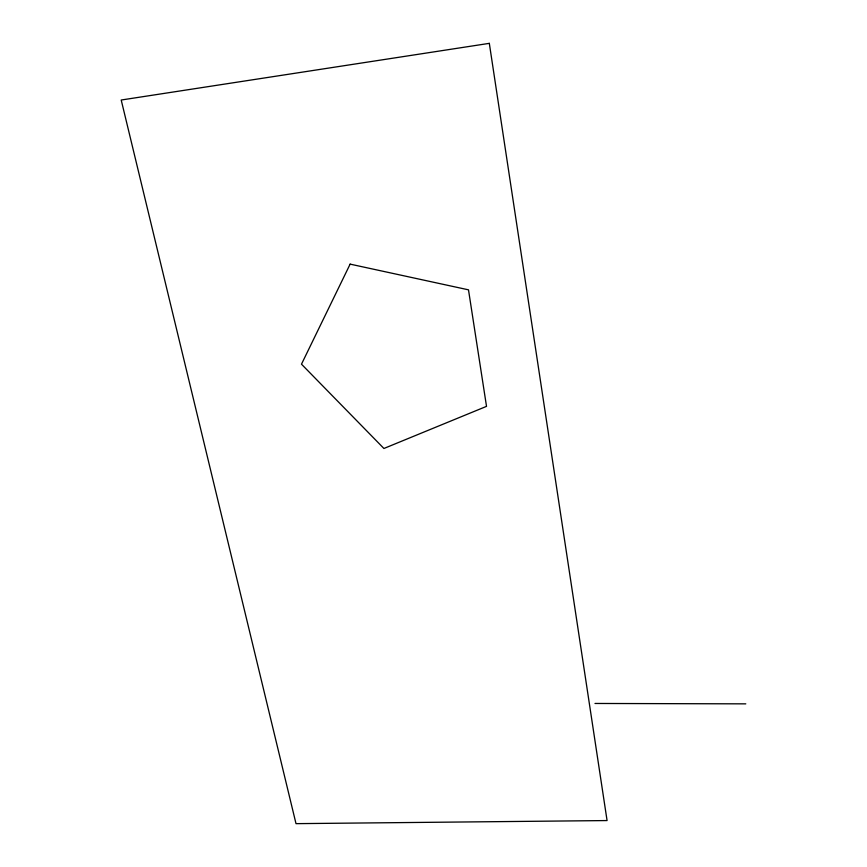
<?xml version="1.0" encoding="UTF-8"?>
<svg xmlns="http://www.w3.org/2000/svg" width="867" height="867" viewBox="0 0 867 867"><rect width="100%" height="100%" fill="white"/><g stroke="black" fill="none" stroke-linecap="round" stroke-linejoin="round"><path stroke-width="1.3" d="M594.99 703.462L745.793 703.852M350.127 264.132L301.488 364.173L383.918 448.477L486.517 406.363L468.494 289.838L350.127 264.132M489.324 43.35L121.207 100.019L296.005 823.65L607.073 820.561L489.324 43.35"/></g></svg>
